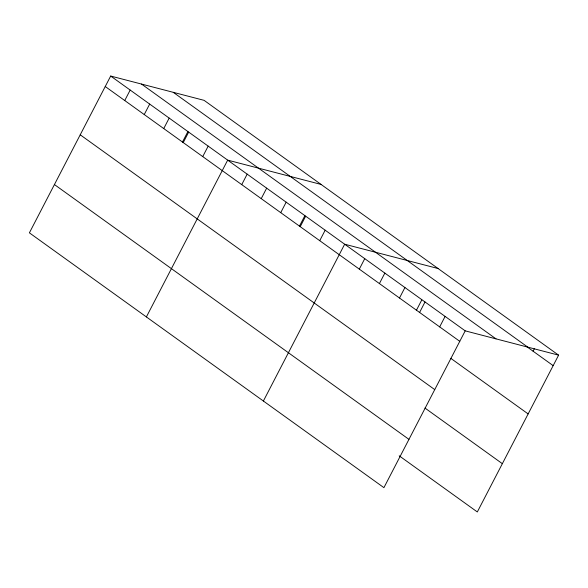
<?xml version="1.0" encoding="UTF-8"?>
<svg xmlns="http://www.w3.org/2000/svg" width="588" height="588" viewBox="0 0 588 588"><rect width="100%" height="100%" fill="white"/><g stroke="black" fill="none" stroke-linecap="round" stroke-linejoin="round"><path stroke-width="0.88" d="M558.6 355.152L204.08 100.342L110.676 76.043L29.4 232.848L383.92 487.658L465.204 330.853L558.6 355.152L477.324 511.957L399.193 455.803M124.744 100.541L130.176 90.06M144.244 114.55L149.675 104.069M163.743 128.566L169.175 118.085M182.376 142.208L187.8 131.749M183.243 142.583L188.674 132.102M202.742 156.592L208.174 146.118M146.39 316.932L227.674 160.127L321.07 184.434M241.734 184.625L247.173 174.144M261.234 198.641L266.665 188.16M280.733 212.65L286.165 202.176M299.365 226.299L304.79 215.84M300.233 226.667L305.664 216.186M319.732 240.683L325.164 230.202M263.387 401.023L344.664 244.218L438.06 268.518M359.319 269.135L364.751 258.654M379.407 283.578L384.846 273.097M399.502 298.013L404.934 287.532M416.363 310.383L421.787 299.924M419.589 312.456L425.021 301.975M439.677 326.891L445.109 316.41M533.081 351.198L534.33 348.78M173.254 92.323L527.781 347.133M526.385 346.383L553.168 365.633M141.502 84.062L496.022 338.872M110.676 76.043L465.204 330.853M105.245 86.524L459.772 341.334M450.753 358.305L528.142 413.923M80.218 134.806L434.738 389.616M424.97 408.057L502.35 463.675M54.427 184.558L408.954 439.368"/></g></svg>
